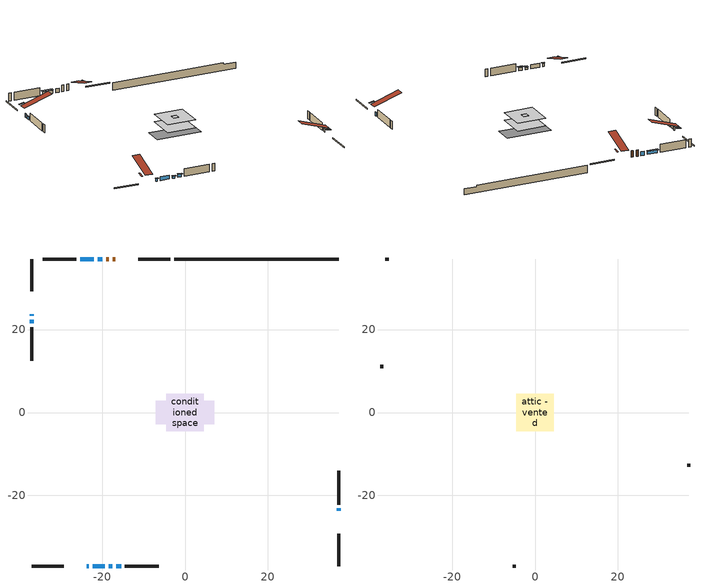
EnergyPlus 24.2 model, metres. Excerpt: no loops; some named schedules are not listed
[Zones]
conditioned space
 floor adiabatic (AdiabaticFloorConstruction): -4.56,-4.56 -4.56,4.56 4.56,4.56 4.56,-4.56 z0.76
 floor foundation (Slab1 construction): -7.06,-2.85 -7.06,2.85 7.06,2.85 7.06,-2.85 z-1.68
 wall outside (RimJoist1 construction): -3.56,37 -11.31,37 / -37,-37 -29.25,-37 / -37,37 -37,29.25 / 37,-37 37,-29.25 z0.76:1.06
 wall outside (AdiabaticWallConstruction 1): -16.85,37 -17.45,37 / -18.38,37 -18.98,37 z0.76:2.79
 wall outside (AdiabaticWallConstruction): -23.7,-37 -23.16,-37 z0.76:1.65; 37,-23.7 37,-23.13 / -19.9,37 -21.03,37 / -37,23.7 -37,23.31 / -22.24,-37 -19.28,-37 z0.76:1.98; -18.36,-37 -17.54,-37 z0.76:1.45; -16.61,-37 -15.42,-37 / -21.96,37 -25.23,37 z0.76:1.75; -37,22.38 -37,21.52 z0.76:1.73
 wall outside (Wall1 construction): -26.16,37 -34.31,37 / -14.49,-37 -6.34,-37 / -37,20.59 -37,12.44 / 37,-22.21 37,-14.05 z0.76:3.2
 wall foundation (FoundationWall1 construction): -2.63,37,-1.68 -2.63,37,0.76 33.04,37,0.76 33.04,37,0.24 37,37,0.24 37,37,-1.68
 window (WindowConstruction 5): -23.7,-37 -23.16,-37 z0.76:1.65
 window (WindowConstruction 7): 37,-23.7 37,-23.13 z0.76:1.98
 window (WindowConstruction 8): -19.9,37 -21.03,37 z0.76:1.98
 window (WindowConstruction 6): -37,23.7 -37,23.31 z0.76:1.98
 window (WindowConstruction): -22.23,-37 -19.28,-37 z0.76:1.98
 window (WindowConstruction 1): -18.35,-37 -17.54,-37 z0.76:1.45
 window (WindowConstruction 2): -16.61,-37 -15.42,-37 z0.76:1.75
 window (WindowConstruction 3): -37,22.38 -37,21.52 z0.76:1.73
 window (WindowConstruction 4): -21.96,37 -25.23,37 z0.76:1.75
 door (Door): -16.86,37 -17.45,37 z0.76:2.79
 door (Door 1): -18.38,37 -18.98,37 z0.76:2.79
 ceiling adiabatic (AdiabaticFloorConstruction): 4.56,-4.56 4.56,4.56 -4.56,4.56 -4.56,-4.56 z0.76
attic - vented
 floor to conditioned space (Floor1 construction Reversed): -0.84,-0.84 -0.84,0.84 0.84,0.84 0.84,-0.84 z3.2
 floor to conditioned space (Floor2 construction Reversed): -4.56,-4.56 -4.56,4.56 4.56,4.56 4.56,-4.56 z3.2
 wall outside (Wall2 construction): -35.24,37 -36.07,37 / -5.41,-37 -4.58,-37 / -37,11.51 -37,10.68 / 37,-13.12 37,-12.3 z0.76:3.2
 roof outside (Roof1 construction): -12.65,37,3.2 -12.65,35.34,3.47 -12.23,35.34,3.47 -12.23,37,3.2; -27.9,-37,3.2 -27.9,-35.34,3.47 -28.32,-35.34,3.47 -28.32,-37,3.2; -37,27.9,3.2 -35.34,27.9,3.47 -35.34,28.32,3.47 -37,28.32,3.2; 37,-27.9,3.2 35.34,-27.9,3.47 35.34,-28.32,3.47 37,-28.32,3.2
 roof outside (Roof2 construction): -15.93,37,3.2 -15.93,28.11,6.16 -13.58,28.11,6.16 -13.58,37,3.2; -24.63,-37,3.2 -24.63,-28.11,6.16 -26.97,-28.11,6.16 -26.97,-37,3.2; -37,24.63,3.2 -28.11,24.63,6.16 -28.11,26.97,6.16 -37,26.97,3.2; 37,-24.63,3.2 28.11,-24.63,6.16 28.11,-26.97,6.16 37,-26.97,3.2
shading: -23.01,-37 -23.85,-37 -23.85,-37.61 -23.01,-37.61 z1.8; -17.39,-37 -18.5,-37 -18.5,-37.61 -17.39,-37.61 z1.6; -15.27,-37 -16.76,-37 -16.76,-37.61 -15.27,-37.61 z1.9; -37,21.37 -37,22.53 -37.61,22.53 -37.61,21.37 z1.88; -25.38,37 -21.81,37 -21.81,37.61 -25.38,37.61 z1.9
[Building]
Building 1: Terrain=Suburbs
[Site:Location]
Charlottetown AP_PE: Latitude {deg}=46.29; Longitude {deg}=-63.12; Time Zone {hr}=-4; Elevation {m}=48; Keep Site Location Information=Yes
[Site:GroundTemperature:Shallow]
1.81207, -0.126142, -0.281361, 0.638419, 4.33082, 8.00603, 11.1922, 13.2106, 13.3821, 11.7405, 8.63552, 5.07305
[Site:WaterMainsTemperature]
Calculation Method=Schedule; Temperature Schedule=mains temperature schedule
[Material] Roughness=Rough; Thermal Absorptance=0.9
Name | Thickness {m} | Conductivity {W/m-K} | Density {kg/m3} | Specific Heat {J/kg-K} | Solar Absorptance | Visible Absorptance
asphalt or fiberglass shingles | 0.00635 | 0.162714 | 1121.4 | 1465.45 | 0.4 | 0.4
ceiling loosefill ins | 0.169333 | 0.0480833 | 16.02 | 1046.75 | 0.7 | 0.7
ceiling stud and cavity | 0.0889 | 42.3981 | 6.31874 | 1174.65 | 0.7 | 0.7
ceiling stud and cavity 1 | 0.1397 | 0.133789 | 65.682 | 1177.47 | 0.7 | 0.7
concrete 4.0 in. | 0.1016 | 1.803125 | 2242.8 | 837.4 | 0.7 | 0.7
concrete 8.0 in. | 0.2032 | 1.803125 | 2242.8 | 837.4 | 0.7 | 0.7
door material | 0.04445 | 0.188738 | 512.64 | 1214.23 | 0.7 | 0.7
door material 1 | 0.04445 | 0.0451087 | 512.64 | 1214.23 | 0.7 | 0.7
exterior vertical ins | 0.0050784 | 0.029427 | 32.04 | 1214.23 | 0.7 | 0.7
floor covering | 0.0127 | 0.0433444 | 54.468 | 1339.84 | 0.6 | 0.6
floor rigid ins; wall rigid ins | 0.512978 | 0.029427 | 32.04 | 1214.23 | 0.7 | 0.7
floor stud and cavity | 0.1397 | 1.75129 | 37.0049 | 1207.88 | 0.7 | 0.7
furniture material conditioned space 1 | 0.1524 | 0.115458 | 640.8 | 1214.23 | 0.6 | 0.6
gypsum board | 0.0127 | 0.160291 | 801 | 837.4 | 0.6 | 0.6
gypsum board 1 | 0.00254 | 0.160291 | 801 | 837.4 | 0.6 | 0.6
gypsum board 2 | 0.0127 | 0.160291 | 801 | 837.4 | 0.7 | 0.7
osb sheathing 0.5 in. | 0.0127 | 0.115458 | 512.64 | 1214.23 | 0.7 | 0.7
osb sheathing 0.75 in. | 0.01905 | 0.115458 | 512.64 | 1214.23 | 0.7 | 0.7
osb sheathing 2.0 in. | 0.0508 | 0.115458 | 512.64 | 1214.23 | 0.7 | 0.7
rim joist stud and cavity | 0.0508 | 0.0307707 | 125.044 | 1163.47 | 0.6 | 0.6
wall stud and cavity | 0.1397 | 0.0862374 | 139.0536 | 1170.24 | 0.7 | 0.7
wall stud and cavity 1 | 0.0889 | 6.1454 | 50.32683 | 1063.81 | 0.6 | 0.6
wall stud and cavity 2 | 0.0889 | 0.380278 | 52.3479 | 1209.89 | 0.7 | 0.7
wall stud and cavity 3 | 0.0889 | 0.391764 | 83.0341 | 1211.67 | 0.7 | 0.7
wood siding | 0.0254 | 0.102417 | 544.68 | 1172.36 | 0.4 | 0.4
wood siding 1 | 0.00254 | 0.102417 | 544.68 | 1172.36 | 0.4 | 0.4
wood siding 2; wood siding 3; wood siding 4 | 0.0254 | 0.102417 | 544.68 | 1172.36 | 0.7 | 0.7
[WindowMaterial:SimpleGlazingSystem]
Name | U-Factor {W/m2-K} | Solar Heat Gain Coefficient
WindowMaterial | 2.89578 | 0.66
WindowMaterial 1 | 2.992306 | 0.51
WindowMaterial 2 | 2.94802 | 0.58
WindowMaterial 3 | 2.96732 | 0.55
WindowMaterial 4 | 2.95256 | 0.58
WindowMaterial 5 | 2.992306 | 0.59
WindowMaterial 6 | 3.04568 | 0.44
WindowMaterial 7 | 2.98152 | 0.53
[Construction]
AdiabaticFloorConstruction: floor stud and cavity, floor rigid ins, osb sheathing 0.75 in., floor covering
AdiabaticWallConstruction: wood siding 3, wall rigid ins, wall stud and cavity 2, gypsum board
AdiabaticWallConstruction 1: wood siding 4, wall rigid ins, wall stud and cavity 2, gypsum board
Door: door material
Door 1: door material 1
Floor1 construction Reversed: gypsum board 1, ceiling stud and cavity
Floor2 construction Reversed: gypsum board, ceiling stud and cavity 1, ceiling loosefill ins
FoundationWall1 construction: concrete 8.0 in., gypsum board 2
furniture construction conditioned space 1: furniture material conditioned space 1
PartitionWallConstruction: gypsum board, wall stud and cavity 3, gypsum board
RimJoist1 construction: wood siding 2, osb sheathing 2.0 in., rim joist stud and cavity
Roof1 construction; Roof2 construction: asphalt or fiberglass shingles
Slab1 construction: concrete 4.0 in.
Wall1 construction: wood siding, osb sheathing 0.5 in., wall stud and cavity, gypsum board
Wall2 construction: wood siding 1, wall stud and cavity 1
WindowConstruction: WindowMaterial
WindowConstruction 1: WindowMaterial 1
WindowConstruction 2: WindowMaterial 2
WindowConstruction 3: WindowMaterial 3
WindowConstruction 4: WindowMaterial 4
WindowConstruction 5: WindowMaterial 5
WindowConstruction 6: WindowMaterial 6
WindowConstruction 7; WindowConstruction 8: WindowMaterial 7
[Zone] Multiplier=1; Part of Total Floor Area=Yes
Name | Volume {m3}
attic - vented | 32.3058
conditioned space | 419.7
[Space]
Name | Zone | Volume {m3}
attic - vented 1 | attic - vented | 32.3058
conditioned space 1 | conditioned space | 419.7
[ZoneInfiltration:EffectiveLeakageArea]
infil attic - vented 1: Zone or Space=attic - vented 1; Schedule=Always On Discrete; Effective Air Leakage Area {cm2}=3084.9; Stack Coefficient=0.000375655; Wind Coefficient=1.30953e-05
[ZoneMixing]
whole house fan mix: Zone or Space=attic - vented; Schedule=Always On Continuous; Design Flow Rate Calculation Method=Flow/Zone; Design Flow Rate {m3/s}=0; Source Zone or Space=conditioned space
[SurfaceProperty:ExposedFoundationPerimeter]
Slab1: Exposed Perimeter Calculation Method=TotalExposedPerimeter; Total Exposed Perimeter {m}=39.624
[InternalMass] Zone or ZoneList=conditioned space; Space or SpaceList=conditioned space 1
Name | Construction | Surface Area {m2}
furniture mass conditioned space 1 | furniture construction conditioned space 1 | 65.5197
partition wall mass | PartitionWallConstruction | 163.799
[Lights]
interior lighting: Zone or ZoneList or Space or SpaceList=conditioned space 1; Schedule=interior lighting schedule; Design Level Calculation Method=LightingLevel; Lighting Level {W}=343.2; Return Air Fraction=0; Fraction Radiant=0.6; Fraction Visible=0.2; Fraction Replaceable=1
[People]
occupants: Zone or ZoneList or Space or SpaceList=conditioned space 1; Number of People Schedule=occupants schedule; Number of People Calculation Method=People; Number of People=3; Fraction Radiant=0.314171; Sensible Heat Fraction=0.56303; Activity Level Schedule=occupants activity schedule; Carbon Dioxide Generation Rate {m3/s-W}=0; Enable ASHRAE 55 Comfort Warnings=No; Mean Radiant Temperature Calculation Type=EnclosureAveraged
[ElectricEquipment] Zone or ZoneList or Space or SpaceList=conditioned space 1; Design Level Calculation Method=EquipmentLevel
Name | Schedule | Design Level {W} | Fraction Latent | Fraction Radiant | Fraction Lost
clothes dryer | clothes dryer schedule | 140.772 | 0.015 | 0.081 | 0.85
clothes washer | clothes washer schedule | 32.1985 | 0.03 | 0.162 | 0.7
cooking range | cooking range schedule | 215.147 | 0.08 | 0.432 | 0.2
dishwasher | dishwasher schedule | 66.8632 | 0.3 | 0.18 | 0.4
fridge | fridge schedule | 72.9452 | 0 | 0.6 | 0
mech vent bath fan 0 | mech vent bath fan 0 schedule | 25.1 | 0 | 0 | 1
mech vent bath fan 1 | mech vent bath fan 1 schedule | 25.1 | 0 | 0 | 1
mech vent house fan | mech vent house fan schedule | 0 | 0 | 0 | 1
mech vent house fan cfis | mech vent house fan cfis schedule | 0 | 0 | 0 | 0
misc plug loads | misc plug loads schedule | 494.7 | 0.045 | 0.513 | 0.1
whole house fan | Always On Discrete | 0 | 0 | 0 | 1
[OtherEquipment] Zone or ZoneList or Space or SpaceList=conditioned space 1; Design Level Calculation Method=EquipmentLevel
Name | Fuel Type | Schedule | Design Level {W} | Fraction Latent | Fraction Radiant | Fraction Lost
clothes dryer 1 | Electricity | clothes dryer schedule | 0 | 0.015 | 0.081 | 0.85
cooking range 1 | Electricity | cooking range schedule | 0 | 0.08 | 0.432 | 0.2
general water use latent | None | general water use schedule | 62.594 | 1 | 0 | 0
general water use sensible | None | general water use schedule | -61.6891 | 0 | 0.6 | 0
mech vent house fan latent load | None | Always On Discrete | 0 | 1 | 0 | 0
mech vent house fan sensible load | None | Always On Discrete | 0 | 0 | 0 | 0
water heater energy adjustment1 | FuelOilNo2 | Always On Discrete | 0.01 | 0 | 0 | 1
[ZoneInfiltration:DesignFlowRate] Zone or ZoneList or Space or SpaceList=conditioned space 1; Schedule=Always On Discrete; Design Flow Rate Calculation Method=Flow/Zone; Design Flow Rate {m3/s}=0
infil flow; natural vent flow; whole house fan flow
[Foundation:Kiva]
Foundation Kiva 1: Initial Indoor Air Temperature {C}=22.2222; Wall Height Above Grade {m}=0.759988; Wall Depth Below Slab {m}=0.2032; Custom Block Material Name 1=exterior vertical ins; Custom Block Depth 1 {m}=2.43998; Custom Block X Position 1 {m}=0.2159; Custom Block Z Position 1 {m}=0
[Foundation:Kiva:Settings]
Soil Conductivity {W/m-K}=0.849921; Soil Density {kg/m3}=1842.3; Soil Specific Heat {J/kg-K}=418.7; Ground Solar Absorptivity=0.9; Ground Thermal Absorptivity=0.9; Ground Surface Roughness {m}=0.03; Far-Field Width {m}=40; Deep-Ground Boundary Condition=ZeroFlux; Deep-Ground Depth {m}=40; Minimum Cell Dimension {m}=0.2; Maximum Cell Growth Coefficient=3; Simulation Timestep=Timestep
[Exterior:Lights]
exterior lighting: Schedule=exterior lighting schedule; Design Level {W}=75.6
[EnergyManagementSystem:GlobalVariable]
infil_program_Qfan
infil_program_Qinf
natural_vent_program_Qnv
natural_vent_program_Qwhf
[EnergyManagementSystem:Sensor]
Name | Output:Variable or Output:Meter Index Key | Output:Variable or Output:Meter
airflow_gain | infil flow | Infiltration Sensible Heat Gain Energy
airflow_gain_1 | natural vent flow | Infiltration Sensible Heat Gain Energy
airflow_gain_2 | whole house fan flow | Infiltration Sensible Heat Gain Energy
airflow_loss | infil flow | Infiltration Sensible Heat Loss Energy
airflow_loss_1 | natural vent flow | Infiltration Sensible Heat Loss Energy
airflow_loss_2 | whole house fan flow | Infiltration Sensible Heat Loss Energy
clg_load_cond |  | Cooling:EnergyTransfer:Zone:CONDITIONED SPACE
clg_sp_s; clg_sp_s_1 | cooling setpoint | Schedule Value
clothes_dryer_exhaust_0_sch_s | clothes dryer exhaust 0 schedule | Schedule Value
cool_season | cooling season schedule | Schedule Value
htg_load_cond |  | Heating:EnergyTransfer:Zone:CONDITIONED SPACE
htg_sp_s; htg_sp_s_1 | heating setpoint | Schedule Value
ig_ee_conv | clothes dryer | Electric Equipment Convective Heating Energy
ig_ee_conv_2 | cooking range | Electric Equipment Convective Heating Energy
ig_ee_conv_4 | fridge | Electric Equipment Convective Heating Energy
ig_ee_conv_5 | misc plug loads | Electric Equipment Convective Heating Energy
ig_ee_conv_6 | whole house fan | Electric Equipment Convective Heating Energy
ig_ee_rad | clothes dryer | Electric Equipment Radiant Heating Energy
ig_ee_rad_2 | cooking range | Electric Equipment Radiant Heating Energy
ig_ee_rad_4 | fridge | Electric Equipment Radiant Heating Energy
ig_ee_rad_5 | misc plug loads | Electric Equipment Radiant Heating Energy
ig_ee_rad_6 | whole house fan | Electric Equipment Radiant Heating Energy
ig_lgt_conv | interior lighting | Lights Convective Heating Energy
ig_lgt_rad | interior lighting | Lights Radiant Heating Energy
ig_lgt_vis | interior lighting | Lights Visible Radiation Heating Energy
ig_oe_conv | clothes dryer 1 | Other Equipment Convective Heating Energy
ig_oe_conv_1 | cooking range 1 | Other Equipment Convective Heating Energy
ig_oe_conv_2 | general water use latent | Other Equipment Convective Heating Energy
ig_oe_conv_3 | general water use sensible | Other Equipment Convective Heating Energy
ig_oe_conv_4 | water heater energy adjustment1 | Other Equipment Convective Heating Energy
ig_oe_rad | clothes dryer 1 | Other Equipment Radiant Heating Energy
ig_oe_rad_1 | cooking range 1 | Other Equipment Radiant Heating Energy
ig_oe_rad_2 | general water use latent | Other Equipment Radiant Heating Energy
ig_oe_rad_3 | general water use sensible | Other Equipment Radiant Heating Energy
ig_oe_rad_4 | water heater energy adjustment1 | Other Equipment Radiant Heating Energy
ig_ppl_conv | occupants | People Convective Heating Energy
ig_ppl_rad | occupants | People Radiant Heating Energy
im_conv | furniture mass conditioned space 1 | Surface Inside Face Convection Heat Gain Energy
im_conv_1 | partition wall mass | Surface Inside Face Convection Heat Gain Energy
im_ig | furniture mass conditioned space 1 | Surface Inside Face Internal Gains Radiation Heat Gain Energy
im_ig_1 | partition wall mass | Surface Inside Face Internal Gains Radiation Heat Gain Energy
im_lgt | furniture mass conditioned space 1 | Surface Inside Face Lights Radiation Heat Gain Energy
im_lgt_1 | partition wall mass | Surface Inside Face Lights Radiation Heat Gain Energy
im_sol | furniture mass conditioned space 1 | Surface Inside Face Solar Radiation Heat Gain Energy
im_sol_1 | partition wall mass | Surface Inside Face Solar Radiation Heat Gain Energy
im_surf | furniture mass conditioned space 1 | Surface Inside Face Net Surface Thermal Radiation Heat Gain Energy
im_surf_1 | partition wall mass | Surface Inside Face Net Surface Thermal Radiation Heat Gain Energy
mech_vent_bath_fan_0_sch_s | mech vent bath fan 0 schedule | Schedule Value
mech_vent_bath_fan_1_sch_s | mech vent bath fan 1 schedule | Schedule Value
mv_conv | mech vent bath fan 0 | Electric Equipment Convective Heating Energy
mv_conv_1 | mech vent bath fan 1 | Electric Equipment Convective Heating Energy
mv_conv_2 | mech vent house fan | Electric Equipment Convective Heating Energy
mv_conv_3 | mech vent house fan cfis | Electric Equipment Convective Heating Energy
mv_conv_4 | mech vent house fan latent load | Other Equipment Convective Heating Energy
mv_conv_5 | mech vent house fan sensible load | Other Equipment Convective Heating Energy
mv_rad | mech vent bath fan 0 | Electric Equipment Radiant Heating Energy
mv_rad_1 | mech vent bath fan 1 | Electric Equipment Radiant Heating Energy
mv_rad_2 | mech vent house fan | Electric Equipment Radiant Heating Energy
mv_rad_3 | mech vent house fan cfis | Electric Equipment Radiant Heating Energy
mv_rad_4 | mech vent house fan latent load | Other Equipment Radiant Heating Energy
mv_rad_5 | mech vent house fan sensible load | Other Equipment Radiant Heating Energy
natural_vent_s | natural vent schedule | Schedule Value
out_pb_s |  | Site Outdoor Air Barometric Pressure
out_wt_s |  | Site Outdoor Air Humidity Ratio
site_vw_s |  | Site Wind Speed
ss_back_out | Window1 | Surface Window Shortwave from Zone Back Out Window Heat Transfer Rate
ss_back_out_1 | Window10 | Surface Window Shortwave from Zone Back Out Window Heat Transfer Rate
ss_back_out_2 | Window11 | Surface Window Shortwave from Zone Back Out Window Heat Transfer Rate
ss_back_out_3 | Window2 | Surface Window Shortwave from Zone Back Out Window Heat Transfer Rate
ss_back_out_4 | Window3 | Surface Window Shortwave from Zone Back Out Window Heat Transfer Rate
ss_back_out_5 | Window4 | Surface Window Shortwave from Zone Back Out Window Heat Transfer Rate
ss_back_out_6 | Window5 | Surface Window Shortwave from Zone Back Out Window Heat Transfer Rate
ss_back_out_7 | Window6 | Surface Window Shortwave from Zone Back Out Window Heat Transfer Rate
ss_back_out_8 | Window7 | Surface Window Shortwave from Zone Back Out Window Heat Transfer Rate
ss_conv | Door1 | Surface Inside Face Convection Heat Gain Energy
ss_conv_1 | Door2 | Surface Inside Face Convection Heat Gain Energy
ss_conv_10 | Window7 | Surface Inside Face Convection Heat Gain Energy
ss_conv_2 | Window1 | Surface Inside Face Convection Heat Gain Energy
ss_conv_3 | Window10 | Surface Inside Face Convection Heat Gain Energy
ss_conv_4 | Window11 | Surface Inside Face Convection Heat Gain Energy
ss_conv_5 | Window2 | Surface Inside Face Convection Heat Gain Energy
ss_conv_6 | Window3 | Surface Inside Face Convection Heat Gain Energy
ss_conv_7 | Window4 | Surface Inside Face Convection Heat Gain Energy
ss_conv_8 | Window5 | Surface Inside Face Convection Heat Gain Energy
ss_conv_9 | Window6 | Surface Inside Face Convection Heat Gain Energy
ss_ig | Door1 | Surface Inside Face Internal Gains Radiation Heat Gain Energy
ss_ig_1 | Door2 | Surface Inside Face Internal Gains Radiation Heat Gain Energy
ss_ig_10 | Window7 | Surface Inside Face Internal Gains Radiation Heat Gain Energy
ss_ig_2 | Window1 | Surface Inside Face Internal Gains Radiation Heat Gain Energy
ss_ig_3 | Window10 | Surface Inside Face Internal Gains Radiation Heat Gain Energy
ss_ig_4 | Window11 | Surface Inside Face Internal Gains Radiation Heat Gain Energy
ss_ig_5 | Window2 | Surface Inside Face Internal Gains Radiation Heat Gain Energy
ss_ig_6 | Window3 | Surface Inside Face Internal Gains Radiation Heat Gain Energy
ss_ig_7 | Window4 | Surface Inside Face Internal Gains Radiation Heat Gain Energy
ss_ig_8 | Window5 | Surface Inside Face Internal Gains Radiation Heat Gain Energy
ss_ig_9 | Window6 | Surface Inside Face Internal Gains Radiation Heat Gain Energy
ss_lgt | Door1 | Surface Inside Face Lights Radiation Heat Gain Energy
ss_lgt_1 | Door2 | Surface Inside Face Lights Radiation Heat Gain Energy
ss_sol | Door1 | Surface Inside Face Solar Radiation Heat Gain Energy
ss_sol_1 | Door2 | Surface Inside Face Solar Radiation Heat Gain Energy
ss_surf | Door1 | Surface Inside Face Net Surface Thermal Radiation Heat Gain Energy
ss_surf_1 | Door2 | Surface Inside Face Net Surface Thermal Radiation Heat Gain Energy
ss_surf_10 | Window7 | Surface Inside Face Net Surface Thermal Radiation Heat Gain Energy
ss_surf_2 | Window1 | Surface Inside Face Net Surface Thermal Radiation Heat Gain Energy
ss_surf_3 | Window10 | Surface Inside Face Net Surface Thermal Radiation Heat Gain Energy
ss_surf_4 | Window11 | Surface Inside Face Net Surface Thermal Radiation Heat Gain Energy
ss_surf_5 | Window2 | Surface Inside Face Net Surface Thermal Radiation Heat Gain Energy
ss_surf_6 | Window3 | Surface Inside Face Net Surface Thermal Radiation Heat Gain Energy
ss_surf_7 | Window4 | Surface Inside Face Net Surface Thermal Radiation Heat Gain Energy
ss_surf_8 | Window5 | Surface Inside Face Net Surface Thermal Radiation Heat Gain Energy
ss_surf_9 | Window6 | Surface Inside Face Net Surface Thermal Radiation Heat Gain Energy
ss_trans_in | Window1 | Surface Window Transmitted Solar Radiation Rate
ss_trans_in_1 | Window10 | Surface Window Transmitted Solar Radiation Rate
ss_trans_in_2 | Window11 | Surface Window Transmitted Solar Radiation Rate
ss_trans_in_3 | Window2 | Surface Window Transmitted Solar Radiation Rate
ss_trans_in_4 | Window3 | Surface Window Transmitted Solar Radiation Rate
ss_trans_in_5 | Window4 | Surface Window Transmitted Solar Radiation Rate
ss_trans_in_6 | Window5 | Surface Window Transmitted Solar Radiation Rate
ss_trans_in_7 | Window6 | Surface Window Transmitted Solar Radiation Rate
ss_trans_in_8 | Window7 | Surface Window Transmitted Solar Radiation Rate
ss_trans_out | Window1 | Surface Inside Face Initial Transmitted Diffuse Transmitted Out Window Solar Radiation Rate
ss_trans_out_1 | Window10 | Surface Inside Face Initial Transmitted Diffuse Transmitted Out Window Solar Radiation Rate
ss_trans_out_2 | Window11 | Surface Inside Face Initial Transmitted Diffuse Transmitted Out Window Solar Radiation Rate
ss_trans_out_3 | Window2 | Surface Inside Face Initial Transmitted Diffuse Transmitted Out Window Solar Radiation Rate
ss_trans_out_4 | Window3 | Surface Inside Face Initial Transmitted Diffuse Transmitted Out Window Solar Radiation Rate
ss_trans_out_5 | Window4 | Surface Inside Face Initial Transmitted Diffuse Transmitted Out Window Solar Radiation Rate
ss_trans_out_6 | Window5 | Surface Inside Face Initial Transmitted Diffuse Transmitted Out Window Solar Radiation Rate
ss_trans_out_7 | Window6 | Surface Inside Face Initial Transmitted Diffuse Transmitted Out Window Solar Radiation Rate
ss_trans_out_8 | Window7 | Surface Inside Face Initial Transmitted Diffuse Transmitted Out Window Solar Radiation Rate
s_conv | Floor1 | Surface Inside Face Convection Heat Gain Energy
s_conv_1 | Floor2 | Surface Inside Face Convection Heat Gain Energy
s_conv_10 | Wall1:0 | Surface Inside Face Convection Heat Gain Energy
s_conv_11 | Wall1:180 | Surface Inside Face Convection Heat Gain Energy
s_conv_12 | Wall1:270 | Surface Inside Face Convection Heat Gain Energy
s_conv_13 | Wall1:90 | Surface Inside Face Convection Heat Gain Energy
s_conv_2 | FoundationWall1 | Surface Inside Face Convection Heat Gain Energy
s_conv_3 | inferred conditioned ceiling | Surface Inside Face Convection Heat Gain Energy
s_conv_4 | inferred conditioned floor | Surface Inside Face Convection Heat Gain Energy
s_conv_5 | RimJoist1:0 | Surface Inside Face Convection Heat Gain Energy
s_conv_6 | RimJoist1:180 | Surface Inside Face Convection Heat Gain Energy
s_conv_7 | RimJoist1:270 | Surface Inside Face Convection Heat Gain Energy
s_conv_8 | RimJoist1:90 | Surface Inside Face Convection Heat Gain Energy
s_conv_9 | Slab1 | Surface Inside Face Convection Heat Gain Energy
s_ig | Floor1 | Surface Inside Face Internal Gains Radiation Heat Gain Energy
s_ig_1 | Floor2 | Surface Inside Face Internal Gains Radiation Heat Gain Energy
s_ig_10 | Wall1:0 | Surface Inside Face Internal Gains Radiation Heat Gain Energy
s_ig_11 | Wall1:180 | Surface Inside Face Internal Gains Radiation Heat Gain Energy
s_ig_12 | Wall1:270 | Surface Inside Face Internal Gains Radiation Heat Gain Energy
s_ig_13 | Wall1:90 | Surface Inside Face Internal Gains Radiation Heat Gain Energy
s_ig_2 | FoundationWall1 | Surface Inside Face Internal Gains Radiation Heat Gain Energy
s_ig_3 | inferred conditioned ceiling | Surface Inside Face Internal Gains Radiation Heat Gain Energy
s_ig_4 | inferred conditioned floor | Surface Inside Face Internal Gains Radiation Heat Gain Energy
s_ig_5 | RimJoist1:0 | Surface Inside Face Internal Gains Radiation Heat Gain Energy
s_ig_6 | RimJoist1:180 | Surface Inside Face Internal Gains Radiation Heat Gain Energy
s_ig_7 | RimJoist1:270 | Surface Inside Face Internal Gains Radiation Heat Gain Energy
s_ig_8 | RimJoist1:90 | Surface Inside Face Internal Gains Radiation Heat Gain Energy
s_ig_9 | Slab1 | Surface Inside Face Internal Gains Radiation Heat Gain Energy
s_lgt | Floor1 | Surface Inside Face Lights Radiation Heat Gain Energy
s_lgt_1 | Floor2 | Surface Inside Face Lights Radiation Heat Gain Energy
s_lgt_10 | Wall1:0 | Surface Inside Face Lights Radiation Heat Gain Energy
s_lgt_11 | Wall1:180 | Surface Inside Face Lights Radiation Heat Gain Energy
s_lgt_12 | Wall1:270 | Surface Inside Face Lights Radiation Heat Gain Energy
s_lgt_13 | Wall1:90 | Surface Inside Face Lights Radiation Heat Gain Energy
s_lgt_2 | FoundationWall1 | Surface Inside Face Lights Radiation Heat Gain Energy
s_lgt_3 | inferred conditioned ceiling | Surface Inside Face Lights Radiation Heat Gain Energy
s_lgt_4 | inferred conditioned floor | Surface Inside Face Lights Radiation Heat Gain Energy
s_lgt_5 | RimJoist1:0 | Surface Inside Face Lights Radiation Heat Gain Energy
